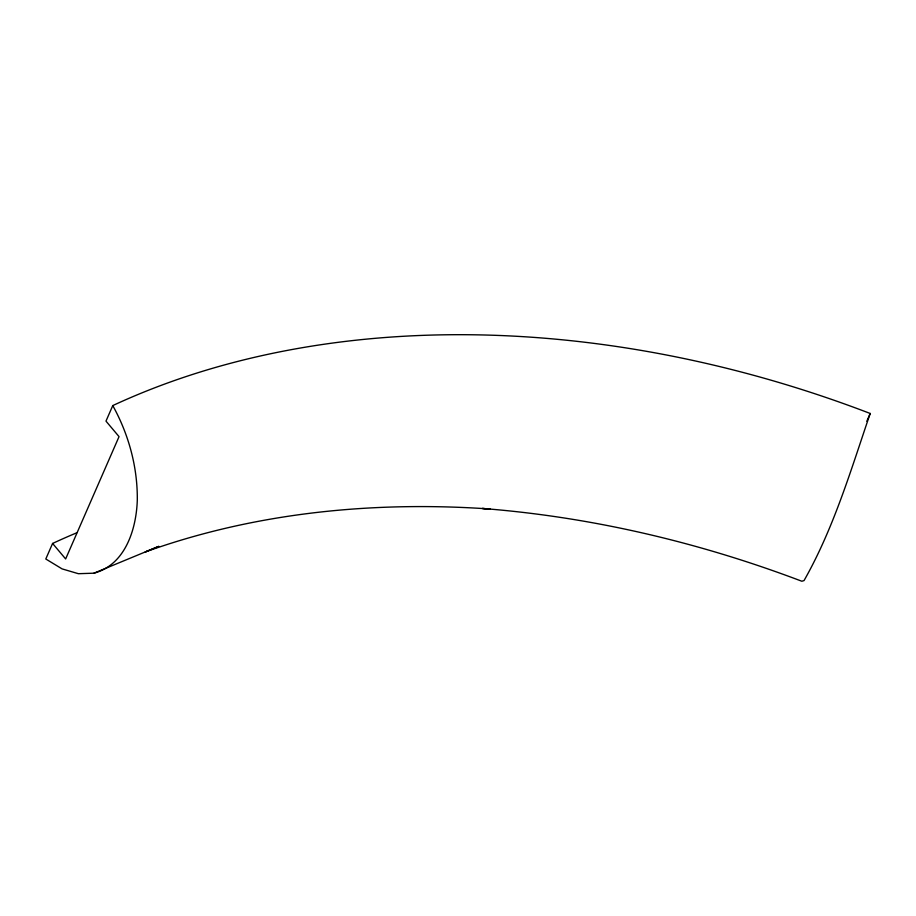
<?xml version="1.0" encoding="UTF-8"?>
<svg xmlns="http://www.w3.org/2000/svg" width="916" height="916" viewBox="0 0 916 916"><rect width="100%" height="100%" fill="white"/><g stroke="black" fill="none" stroke-linecap="round" stroke-linejoin="round"><path stroke-width="1.37" d="M52.59 543.451L65.643 558.955L119.046 436.634L105.981 421.131L112.771 405.582A892.825 639.517 23.6 0 1 870.2 413.471C850.895 470.034 833.686 528.429 804.03 580.584L801.832 581.236C699.366 542.375 591.736 516.979 482.4 508.46L490.346 509.033C373.991 500.915 255.324 512.376 145.152 552.005L158.8 546.348L93.924 573.187L78.398 573.702L62.093 568.893L45.8 559L52.59 543.451A892.825 639.517 23.6 0 1 76.749 532.803M866.811 421.245L870.2 413.471M93.924 573.187C125.355 564.851 136.335 529.162 137.297 500.136C137.663 467.103 128.709 434.436 112.771 405.582"/></g></svg>
